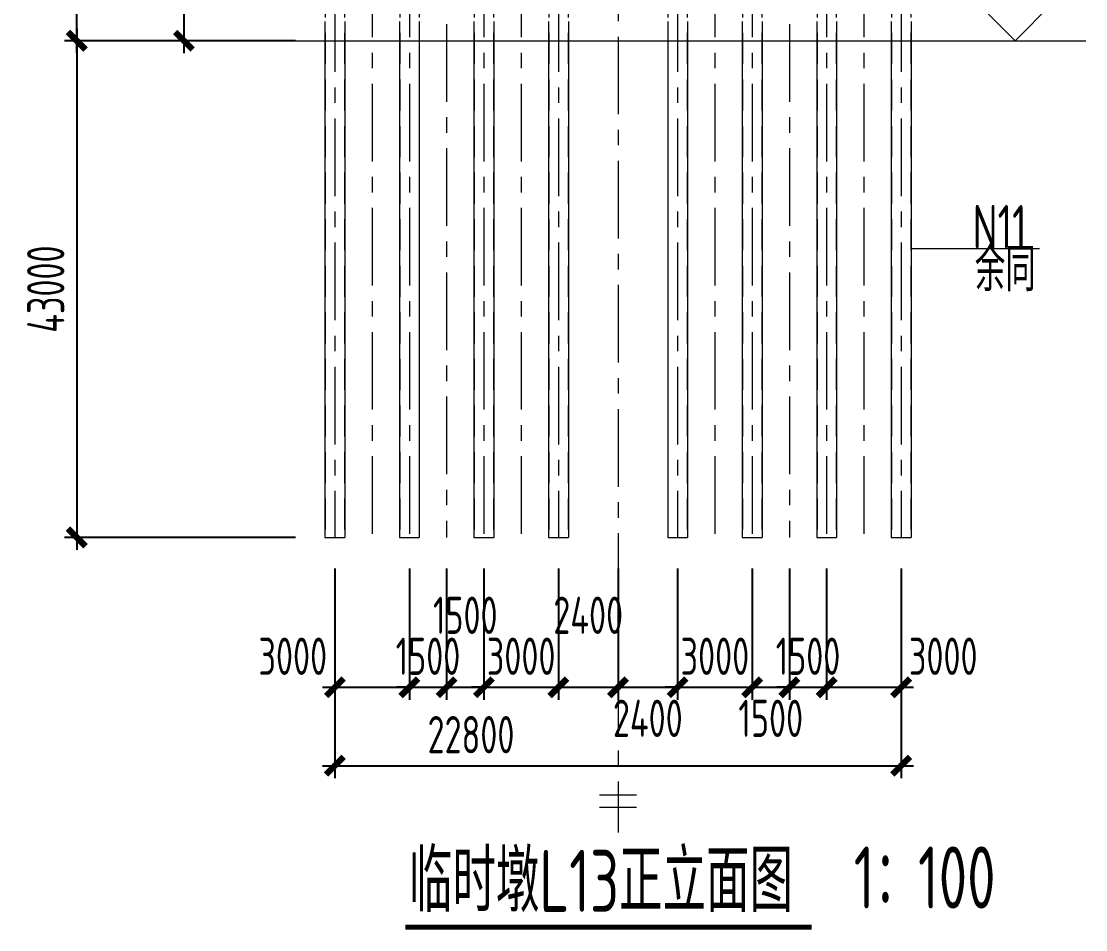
# Model space of a CAD drawing. Extents: x -2876908 to 633791, y -1383861 to 872234.
# Drawn here: x -1194058 to -1151203, y -372617 to -336031 of the extents above; entities that cross this region are included whole.
import ezdxf
from ezdxf.enums import TextEntityAlignment as Align

# ---------------------------------------------------------------- set-up
doc = ezdxf.new("R2010")
doc.units = 0
doc.header["$LTSCALE"] = 5
doc.header["$MEASUREMENT"] = 0
doc.linetypes.add('CENTER', pattern=[2, 1.25, -0.25, 0.25, -0.25])
doc.linetypes.add('DASHED', pattern=[0.75, 0.5, -0.25])
doc.layers.get('0').update_dxf_attribs({"linetype": 'CONTINUOUS', "lineweight": 25})
doc.layers.get('DEFPOINTS').update_dxf_attribs({"color": 35, "linetype": 'CONTINUOUS', "lineweight": 13})
for name, color, linetype, lineweight in [('3中心线', 6, 'CENTER', 18), ('4虚线', 2, 'DASHED', 18), ('5标注', 3, 'CONTINUOUS', 15), ('6文本', 7, 'CONTINUOUS', 15), ('7边界线', 8, 'CONTINUOUS', 15), ('8轮廓线', 4, 'CONTINUOUS', 15), ('DIM', 3, 'CONTINUOUS', 0), ('THIN', 7, 'CONTINUOUS', 0)]:
    doc.layers.add(name, color=color, linetype=linetype, lineweight=lineweight)
doc.layers.add('M_Dim', color=3, linetype='CONTINUOUS')
doc.styles.add('TSSD_Dimension', font='tssdeng.shx', dxfattribs={"width": 0.7, "bigfont": 'hztxt.shx'})
doc.styles.add('TSSD_NORM', font='tssdeng.shx', dxfattribs={"width": 0.7, "bigfont": 'hztxt.shx'})
doc.dimstyles.new('TSSD_100_100', dxfattribs={"dimtxt": 300, "dimasz": 100, "dimexe": 100, "dimexo": 250, "dimgap": 100, "dimtad": 1, "dimdec": 0, "dimzin": 0, "dimdsep": 46, "dimtxsty": 'TSSD_Dimension', "dimblk": 'ARCHTICK', "dimblk1": 'ARCHTICK', "dimblk2": 'ARCHTICK', "dimcen": 0, "dimdle": 100, "dimclrt": 7, "dimadec": 0, "dimazin": 0, "dimtfac": 1, "dimtdec": 0, "dimtix": 1, "dimtmove": 2, "dimatfit": 3, "dimfxl": 1, "dimtolj": 1, "dimtzin": 0, "dimarcsym": 0})

# ---------------------------------------------------------------- blocks, each defined once
blk = doc.blocks.new('_ArchTick')
at = {"color": 0, "linetype": 'ByBlock', "const_width": 0.5}
blk.add_lwpolyline([(-0.707, -0.707), (0.707, 0.707)], dxfattribs=at)
blk = doc.blocks.new('*D2006')
at = {"layer": 'DEFPOINTS', "color": 0, "transparency": 16777216}
for p in [(-1181433, -356817), (-1178433, -356817), (-1178433, -362854)]:
    blk.add_point(p, dxfattribs=at)
at = {"layer": 'DIM', "color": 0, "lineweight": -2, "transparency": 16777216}
for p, q in [((-1181433, -358067), (-1181433, -363354)), ((-1178433, -358067), (-1178433, -363354)), ((-1181933, -362854), (-1177933, -362854))]:
    blk.add_line(p, q, dxfattribs=at)
at = {"layer": 'DIM', "color": 0, "lineweight": -2, "transparency": 16777216, "xscale": 500, "yscale": 500, "zscale": 500, "rotation": 180}
blk.add_blockref('_ArchTick', (-1181433, -362854), dxfattribs=at)
at = {"layer": 'DIM', "color": 0, "lineweight": -2, "transparency": 16777216, "xscale": 500, "yscale": 500, "zscale": 500}
blk.add_blockref('_ArchTick', (-1178433, -362854), dxfattribs=at)
at = {"layer": 'DIM', "color": 7, "transparency": 16777216, "insert": (-1183127, -361604), "char_height": 1500, "attachment_point": 5, "style": 'TSSD_Dimension'}
blk.add_mtext('\\A1;3000', dxfattribs=at)
blk = doc.blocks.new('*D2007')
at = {"layer": 'DEFPOINTS', "color": 0, "transparency": 16777216}
for p in [(-1178433, -356817), (-1176933, -356817), (-1176933, -362854)]:
    blk.add_point(p, dxfattribs=at)
at = {"layer": 'DIM', "color": 0, "lineweight": -2, "transparency": 16777216}
for p, q in [((-1178433, -358067), (-1178433, -363354)), ((-1176933, -358067), (-1176933, -363354)), ((-1178433, -362854), (-1178933, -362854)), ((-1178433, -362854), (-1176933, -362854)), ((-1176933, -362854), (-1176433, -362854))]:
    blk.add_line(p, q, dxfattribs=at)
at = {"layer": 'DIM', "color": 0, "lineweight": -2, "transparency": 16777216, "xscale": 500, "yscale": 500, "zscale": 500}
blk.add_blockref('_ArchTick', (-1178433, -362854), dxfattribs=at)
at = {"layer": 'DIM', "color": 0, "lineweight": -2, "transparency": 16777216, "xscale": 500, "yscale": 500, "zscale": 500, "rotation": 180}
blk.add_blockref('_ArchTick', (-1176933, -362854), dxfattribs=at)
at = {"layer": 'DIM', "color": 7, "transparency": 16777216, "insert": (-1177683, -361604), "char_height": 1500, "attachment_point": 5, "style": 'TSSD_Dimension'}
blk.add_mtext('\\A1;1500', dxfattribs=at)
blk = doc.blocks.new('*D2008')
at = {"layer": 'DEFPOINTS', "color": 0, "transparency": 16777216}
for p in [(-1176933, -356817), (-1175433, -356817), (-1175433, -362854)]:
    blk.add_point(p, dxfattribs=at)
at = {"layer": 'DIM', "color": 0, "lineweight": -2, "transparency": 16777216}
for p, q in [((-1176933, -358067), (-1176933, -363354)), ((-1175433, -358067), (-1175433, -363354)), ((-1177433, -362854), (-1174933, -362854))]:
    blk.add_line(p, q, dxfattribs=at)
at = {"layer": 'DIM', "color": 0, "lineweight": -2, "transparency": 16777216, "xscale": 500, "yscale": 500, "zscale": 500, "rotation": 180}
blk.add_blockref('_ArchTick', (-1176933, -362854), dxfattribs=at)
at = {"layer": 'DIM', "color": 0, "lineweight": -2, "transparency": 16777216, "xscale": 500, "yscale": 500, "zscale": 500}
blk.add_blockref('_ArchTick', (-1175433, -362854), dxfattribs=at)
at = {"layer": 'DIM', "color": 7, "transparency": 16777216, "insert": (-1176183, -359954), "char_height": 1500, "attachment_point": 5, "style": 'TSSD_Dimension'}
blk.add_mtext('\\A1;1500', dxfattribs=at)
blk = doc.blocks.new('*D2009')
at = {"layer": 'DEFPOINTS', "color": 0, "transparency": 16777216}
for p in [(-1175433, -356817), (-1172433, -356817), (-1172433, -362854)]:
    blk.add_point(p, dxfattribs=at)
at = {"layer": 'DIM', "color": 0, "lineweight": -2, "transparency": 16777216}
for p, q in [((-1175433, -358067), (-1175433, -363354)), ((-1172433, -358067), (-1172433, -363354)), ((-1175433, -362854), (-1175933, -362854)), ((-1175433, -362854), (-1172433, -362854)), ((-1172433, -362854), (-1171933, -362854))]:
    blk.add_line(p, q, dxfattribs=at)
at = {"layer": 'DIM', "color": 0, "lineweight": -2, "transparency": 16777216, "xscale": 500, "yscale": 500, "zscale": 500}
blk.add_blockref('_ArchTick', (-1175433, -362854), dxfattribs=at)
at = {"layer": 'DIM', "color": 0, "lineweight": -2, "transparency": 16777216, "xscale": 500, "yscale": 500, "zscale": 500, "rotation": 180}
blk.add_blockref('_ArchTick', (-1172433, -362854), dxfattribs=at)
at = {"layer": 'DIM', "color": 7, "transparency": 16777216, "insert": (-1173933, -361604), "char_height": 1500, "attachment_point": 5, "style": 'TSSD_Dimension'}
blk.add_mtext('\\A1;3000', dxfattribs=at)
blk = doc.blocks.new('*D2010')
at = {"layer": 'DEFPOINTS', "color": 0, "transparency": 16777216}
for p in [(-1172433, -356817), (-1170033, -356817), (-1170033, -362854)]:
    blk.add_point(p, dxfattribs=at)
at = {"layer": 'DIM', "color": 0, "lineweight": -2, "transparency": 16777216}
for p, q in [((-1172433, -358067), (-1172433, -363354)), ((-1170033, -358067), (-1170033, -363354)), ((-1172933, -362854), (-1169533, -362854))]:
    blk.add_line(p, q, dxfattribs=at)
at = {"layer": 'DIM', "color": 0, "lineweight": -2, "transparency": 16777216, "xscale": 500, "yscale": 500, "zscale": 500, "rotation": 180}
blk.add_blockref('_ArchTick', (-1172433, -362854), dxfattribs=at)
at = {"layer": 'DIM', "color": 0, "lineweight": -2, "transparency": 16777216, "xscale": 500, "yscale": 500, "zscale": 500}
blk.add_blockref('_ArchTick', (-1170033, -362854), dxfattribs=at)
at = {"layer": 'DIM', "color": 7, "transparency": 16777216, "insert": (-1171233, -359954), "char_height": 1500, "attachment_point": 5, "style": 'TSSD_Dimension'}
blk.add_mtext('\\A1;2400', dxfattribs=at)
blk = doc.blocks.new('*D2011')
at = {"layer": 'DEFPOINTS', "color": 0, "transparency": 16777216}
for p in [(-1167633, -356817), (-1164633, -356817), (-1164633, -362854)]:
    blk.add_point(p, dxfattribs=at)
at = {"layer": 'DIM', "color": 0, "lineweight": -2, "transparency": 16777216}
for p, q in [((-1167633, -358067), (-1167633, -363354)), ((-1164633, -358067), (-1164633, -363354)), ((-1167633, -362854), (-1168133, -362854)), ((-1167633, -362854), (-1164633, -362854)), ((-1164633, -362854), (-1164133, -362854))]:
    blk.add_line(p, q, dxfattribs=at)
at = {"layer": 'DIM', "color": 0, "lineweight": -2, "transparency": 16777216, "xscale": 500, "yscale": 500, "zscale": 500}
blk.add_blockref('_ArchTick', (-1167633, -362854), dxfattribs=at)
at = {"layer": 'DIM', "color": 0, "lineweight": -2, "transparency": 16777216, "xscale": 500, "yscale": 500, "zscale": 500, "rotation": 180}
blk.add_blockref('_ArchTick', (-1164633, -362854), dxfattribs=at)
at = {"layer": 'DIM', "color": 7, "transparency": 16777216, "insert": (-1166133, -361604), "char_height": 1500, "attachment_point": 5, "style": 'TSSD_Dimension'}
blk.add_mtext('\\A1;3000', dxfattribs=at)
blk = doc.blocks.new('*D2012')
at = {"layer": 'DEFPOINTS', "color": 0, "transparency": 16777216}
for p in [(-1164633, -356817), (-1163133, -356817), (-1163133, -362854)]:
    blk.add_point(p, dxfattribs=at)
at = {"layer": 'DIM', "color": 0, "lineweight": -2, "transparency": 16777216}
for p, q in [((-1164633, -358067), (-1164633, -363354)), ((-1163133, -358067), (-1163133, -363354)), ((-1165133, -362854), (-1162633, -362854))]:
    blk.add_line(p, q, dxfattribs=at)
at = {"layer": 'DIM', "color": 0, "lineweight": -2, "transparency": 16777216, "xscale": 500, "yscale": 500, "zscale": 500, "rotation": 180}
blk.add_blockref('_ArchTick', (-1164633, -362854), dxfattribs=at)
at = {"layer": 'DIM', "color": 0, "lineweight": -2, "transparency": 16777216, "xscale": 500, "yscale": 500, "zscale": 500}
blk.add_blockref('_ArchTick', (-1163133, -362854), dxfattribs=at)
at = {"layer": 'DIM', "color": 7, "transparency": 16777216, "insert": (-1163883, -364104), "char_height": 1500, "attachment_point": 5, "style": 'TSSD_Dimension'}
blk.add_mtext('\\A1;1500', dxfattribs=at)
blk = doc.blocks.new('*D2013')
at = {"layer": 'DEFPOINTS', "color": 0, "transparency": 16777216}
for p in [(-1163133, -356817), (-1161633, -356817), (-1161633, -362854)]:
    blk.add_point(p, dxfattribs=at)
at = {"layer": 'DIM', "color": 0, "lineweight": -2, "transparency": 16777216}
for p, q in [((-1163133, -358067), (-1163133, -363354)), ((-1161633, -358067), (-1161633, -363354)), ((-1163133, -362854), (-1163633, -362854)), ((-1163133, -362854), (-1161633, -362854)), ((-1161633, -362854), (-1161133, -362854))]:
    blk.add_line(p, q, dxfattribs=at)
at = {"layer": 'DIM', "color": 0, "lineweight": -2, "transparency": 16777216, "xscale": 500, "yscale": 500, "zscale": 500}
blk.add_blockref('_ArchTick', (-1163133, -362854), dxfattribs=at)
at = {"layer": 'DIM', "color": 0, "lineweight": -2, "transparency": 16777216, "xscale": 500, "yscale": 500, "zscale": 500, "rotation": 180}
blk.add_blockref('_ArchTick', (-1161633, -362854), dxfattribs=at)
at = {"layer": 'DIM', "color": 7, "transparency": 16777216, "insert": (-1162383, -361604), "char_height": 1500, "attachment_point": 5, "style": 'TSSD_Dimension'}
blk.add_mtext('\\A1;1500', dxfattribs=at)
blk = doc.blocks.new('*D2014')
at = {"layer": 'DEFPOINTS', "color": 0, "transparency": 16777216}
for p in [(-1161633, -356817), (-1158633, -356817), (-1158633, -362854)]:
    blk.add_point(p, dxfattribs=at)
at = {"layer": 'DIM', "color": 0, "lineweight": -2, "transparency": 16777216}
for p, q in [((-1161633, -358067), (-1161633, -363354)), ((-1158633, -358067), (-1158633, -363354)), ((-1162133, -362854), (-1158133, -362854))]:
    blk.add_line(p, q, dxfattribs=at)
at = {"layer": 'DIM', "color": 0, "lineweight": -2, "transparency": 16777216, "xscale": 500, "yscale": 500, "zscale": 500, "rotation": 180}
blk.add_blockref('_ArchTick', (-1161633, -362854), dxfattribs=at)
at = {"layer": 'DIM', "color": 0, "lineweight": -2, "transparency": 16777216, "xscale": 500, "yscale": 500, "zscale": 500}
blk.add_blockref('_ArchTick', (-1158633, -362854), dxfattribs=at)
at = {"layer": 'DIM', "color": 7, "transparency": 16777216, "insert": (-1156939, -361604), "char_height": 1500, "attachment_point": 5, "style": 'TSSD_Dimension'}
blk.add_mtext('\\A1;3000', dxfattribs=at)
blk = doc.blocks.new('*D2015')
at = {"layer": 'DEFPOINTS', "color": 0, "transparency": 16777216}
for p in [(-1181433, -356817), (-1158633, -356817), (-1158633, -366012)]:
    blk.add_point(p, dxfattribs=at)
at = {"layer": 'DIM', "color": 0, "lineweight": -2, "transparency": 16777216}
for p, q in [((-1181433, -358067), (-1181433, -366512)), ((-1158633, -358067), (-1158633, -366512)), ((-1181933, -366012), (-1158133, -366012))]:
    blk.add_line(p, q, dxfattribs=at)
at = {"layer": 'DIM', "color": 0, "lineweight": -2, "transparency": 16777216, "xscale": 500, "yscale": 500, "zscale": 500, "rotation": 180}
blk.add_blockref('_ArchTick', (-1181433, -366012), dxfattribs=at)
at = {"layer": 'DIM', "color": 0, "lineweight": -2, "transparency": 16777216, "xscale": 500, "yscale": 500, "zscale": 500}
blk.add_blockref('_ArchTick', (-1158633, -366012), dxfattribs=at)
at = {"layer": 'DIM', "color": 7, "transparency": 16777216, "insert": (-1175952, -364762), "char_height": 1500, "attachment_point": 5, "style": 'TSSD_Dimension'}
blk.add_mtext('\\A1;22800', dxfattribs=at)
blk = doc.blocks.new('*D2016')
at = {"layer": 'DEFPOINTS', "color": 0, "transparency": 16777216}
for p in [(-1181772, -336817), (-1191824, -356817), (-1181772, -356817)]:
    blk.add_point(p, dxfattribs=at)
at = {"layer": 'DIM', "color": 0, "lineweight": -2, "transparency": 16777216}
for p, q in [((-1191824, -336317), (-1191824, -357317)), ((-1183022, -336817), (-1192324, -336817)), ((-1183022, -356817), (-1192324, -356817))]:
    blk.add_line(p, q, dxfattribs=at)
at = {"layer": 'DIM', "color": 0, "lineweight": -2, "transparency": 16777216, "xscale": 500, "yscale": 500, "zscale": 500}
for p, rotation in [((-1191824, -336817), 90), ((-1191824, -356817), 270)]:
    blk.add_blockref('_ArchTick', p, dxfattribs=dict(at, rotation=rotation))
at = {"layer": 'DIM', "color": 7, "transparency": 16777216, "insert": (-1193074, -346817), "char_height": 1500, "attachment_point": 5, "rotation": 90, "style": 'TSSD_Dimension'}
blk.add_mtext('\\A1;43000', dxfattribs=at)
blk = doc.blocks.new('*D2022')
at = {"layer": 'DEFPOINTS', "color": 0, "transparency": 16777216}
for p in [(-1182183, -326847), (-1187513, -336816), (-1182183, -336816)]:
    blk.add_point(p, dxfattribs=at)
at = {"layer": 'DIM', "color": 0, "lineweight": -2, "transparency": 16777216}
for p, q in [((-1187513, -326347), (-1187513, -337316)), ((-1183433, -326847), (-1188013, -326847)), ((-1183433, -336816), (-1188013, -336816))]:
    blk.add_line(p, q, dxfattribs=at)
at = {"layer": 'DIM', "color": 0, "lineweight": -2, "transparency": 16777216, "xscale": 500, "yscale": 500, "zscale": 500}
for p, rotation in [((-1187513, -326847), 90), ((-1187513, -336816), 270)]:
    blk.add_blockref('_ArchTick', p, dxfattribs=dict(at, rotation=rotation))
at = {"layer": 'DIM', "color": 7, "transparency": 16777216, "insert": (-1188763, -331831), "char_height": 1500, "attachment_point": 5, "rotation": 90, "style": 'TSSD_Dimension'}
blk.add_mtext('\\A1;9970', dxfattribs=at)
blk = doc.blocks.new('*D2024')
at = {"layer": 'DEFPOINTS', "color": 0, "transparency": 16777216}
for p in [(-1191824, -311747), (-1182183, -311747), (-1182183, -336816)]:
    blk.add_point(p, dxfattribs=at)
at = {"layer": 'DIM', "color": 0, "lineweight": -2, "transparency": 16777216}
for p, q in [((-1191824, -337316), (-1191824, -311247)), ((-1183433, -311747), (-1192324, -311747)), ((-1183433, -336816), (-1192324, -336816))]:
    blk.add_line(p, q, dxfattribs=at)
at = {"layer": 'DIM', "color": 0, "lineweight": -2, "transparency": 16777216, "xscale": 500, "yscale": 500, "zscale": 500}
for p, rotation in [((-1191824, -311747), 90), ((-1191824, -336816), 270)]:
    blk.add_blockref('_ArchTick', p, dxfattribs=dict(at, rotation=rotation))
at = {"layer": 'DIM', "color": 7, "transparency": 16777216, "insert": (-1193074, -324281), "char_height": 1500, "attachment_point": 5, "rotation": 90, "style": 'TSSD_Dimension'}
blk.add_mtext('\\A1;25070', dxfattribs=at)
blk = doc.blocks.new('*D2029')
at = {"layer": 'DEFPOINTS', "color": 0, "transparency": 16777216}
for p in [(-1170033, -356817), (-1167633, -356817), (-1167633, -362854)]:
    blk.add_point(p, dxfattribs=at)
at = {"layer": 'DIM', "color": 0, "lineweight": -2, "transparency": 16777216}
for p, q in [((-1170033, -358067), (-1170033, -363354)), ((-1167633, -358067), (-1167633, -363354)), ((-1170533, -362854), (-1167133, -362854))]:
    blk.add_line(p, q, dxfattribs=at)
at = {"layer": 'DIM', "color": 0, "lineweight": -2, "transparency": 16777216, "xscale": 500, "yscale": 500, "zscale": 500, "rotation": 180}
blk.add_blockref('_ArchTick', (-1170033, -362854), dxfattribs=at)
at = {"layer": 'DIM', "color": 0, "lineweight": -2, "transparency": 16777216, "xscale": 500, "yscale": 500, "zscale": 500}
blk.add_blockref('_ArchTick', (-1167633, -362854), dxfattribs=at)
at = {"layer": 'DIM', "color": 7, "transparency": 16777216, "insert": (-1168833, -364104), "char_height": 1500, "attachment_point": 5, "style": 'TSSD_Dimension'}
blk.add_mtext('\\A1;2400', dxfattribs=at)

msp = doc.modelspace()

# ---------------------------------------------------------------- linework, layer by layer
at = {"layer": '3中心线', "ltscale": 500}
for p, q in [((-1170033.179, -291651.397), (-1170033.179, -368699.981)), ((-1176933.176, -311146.636), (-1176933.176, -356817.124)), ((-1163133.182, -311146.636), (-1163133.182, -356817.124)), ((-1179933.176, -313546.636), (-1179933.176, -356817.124)), ((-1178433.176, -313546.636), (-1178433.176, -356817.124)), ((-1175433.176, -313546.636), (-1175433.176, -356817.124)), ((-1173933.176, -313546.636), (-1173933.176, -356817.124)), ((-1166133.182, -313546.636), (-1166133.182, -356817.124)), ((-1164633.182, -313546.636), (-1164633.182, -356817.124)), ((-1161633.182, -313546.636), (-1161633.182, -356817.124)), ((-1160133.182, -313546.636), (-1160133.182, -356817.124)), ((-1181433.176, -314946.636), (-1181433.176, -356817.124)), ((-1172433.176, -314946.636), (-1172433.176, -356817.124)), ((-1167633.182, -314946.636), (-1167633.182, -356817.124)), ((-1158633.182, -314946.636), (-1158633.182, -356817.124))]:
    msp.add_line(p, q, dxfattribs=at)
at = {"layer": '4虚线', "ltscale": 500}
for p, q in [((-1181821.176, -315876.636), (-1181821.176, -356817.124)), ((-1181045.176, -315876.636), (-1181045.176, -356817.124)), ((-1178821.176, -315876.636), (-1178821.176, -356817.124)), ((-1178045.176, -315876.636), (-1178045.176, -356817.124)), ((-1175821.176, -315876.636), (-1175821.176, -356817.124)), ((-1175045.176, -315876.636), (-1175045.176, -356817.124)), ((-1172821.176, -315876.636), (-1172821.176, -356817.124)), ((-1172045.176, -315876.636), (-1172045.176, -356817.124)), ((-1168021.182, -315876.636), (-1168021.182, -356817.124)), ((-1167245.182, -315876.636), (-1167245.182, -356817.124)), ((-1165021.182, -315876.636), (-1165021.182, -356817.124)), ((-1164245.182, -315876.636), (-1164245.182, -356817.124)), ((-1162021.182, -315876.636), (-1162021.182, -356817.124)), ((-1161245.182, -315876.636), (-1161245.182, -356817.124)), ((-1159021.182, -315876.636), (-1159021.182, -356817.124)), ((-1158245.182, -315876.636), (-1158245.182, -356817.124))]:
    msp.add_line(p, q, dxfattribs=at)
at = {"layer": '5标注'}
msp.add_line((-1158245.182, -345180.128), (-1153067.797, -345180.128), dxfattribs=at)
at = {"layer": '7边界线'}
msp.add_line((-1183188.541, -336816.318), (-1151202.967, -336816.318), dxfattribs=at)
at = {"layer": '8轮廓线'}
for p, q in [((-1181833.176, -336046.318), (-1181833.176, -356817.124)), ((-1181033.176, -336046.318), (-1181033.176, -356817.124)), ((-1178833.176, -336046.318), (-1178833.176, -356817.124)), ((-1178033.176, -336046.318), (-1178033.176, -356817.124)), ((-1175833.176, -336046.318), (-1175833.176, -356817.124)), ((-1175033.176, -336046.318), (-1175033.176, -356817.124)), ((-1172833.176, -336046.318), (-1172833.176, -356817.124)), ((-1172033.176, -336046.318), (-1172033.176, -356817.124)), ((-1168033.182, -336046.318), (-1168033.182, -356817.124)), ((-1167233.182, -336046.318), (-1167233.182, -356817.124)), ((-1165033.182, -336046.318), (-1165033.182, -356817.124)), ((-1164233.182, -336046.318), (-1164233.182, -356817.124)), ((-1162033.182, -336046.318), (-1162033.182, -356817.124)), ((-1161233.182, -336046.318), (-1161233.182, -356817.124)), ((-1159033.182, -336046.318), (-1159033.182, -356817.124)), ((-1158233.182, -336046.318), (-1158233.182, -356817.124)), ((-1181833.176, -356817.124), (-1181033.176, -356817.124)), ((-1178833.176, -356817.124), (-1178033.176, -356817.124)), ((-1175833.176, -356817.124), (-1175033.176, -356817.124)), ((-1172833.176, -356817.124), (-1172033.176, -356817.124)), ((-1168033.182, -356817.124), (-1167233.182, -356817.124)), ((-1165033.182, -356817.124), (-1164233.182, -356817.124)), ((-1162033.182, -356817.124), (-1161233.182, -356817.124)), ((-1159033.182, -356817.124), (-1158233.182, -356817.124))]:
    msp.add_line(p, q, dxfattribs=at)
at = {"layer": 'M_Dim'}
msp.add_lwpolyline([(-1178599.701, -372516.759, 200, 200, 0), (-1162242.757, -372516.759, 200, 200, 0)], format="xyseb", dxfattribs=at)
at = {"layer": 'THIN'}
for p, q in [((-1154046.905, -336816.318), (-1155546.905, -335316.318)), ((-1154046.905, -336816.318), (-1152546.905, -335316.318)), ((-1156528.304, -336816.318), (-1152546.905, -336816.318)), ((-1169283.179, -367199.981), (-1170783.179, -367199.981)), ((-1169283.179, -367699.981), (-1170783.179, -367699.981))]:
    msp.add_line(p, q, dxfattribs=at)

# ---------------------------------------------------------------- texts
at = {"layer": '5标注', "color": 7, "char_height": 1750, "attachment_point": 7, "style": 'TSSD_NORM'}
for s, insert in [('N11', (-1155754.66, -345180.128)), ('余同', (-1155666.511, -346903.175))]:
    msp.add_mtext(s, dxfattribs=dict(at, insert=insert))
at = {"layer": '6文本', "style": 'TSSD_NORM', "width": 0.7}
for s, p in [('临时墩L13正立面图 ', (-1170187.146, -370513.553)), ('1：100', (-1157686.886, -370513.553))]:
    msp.add_text(s, height=2500, dxfattribs=at).set_placement(p, align=Align.MIDDLE)

# ---------------------------------------------------------------- dimensions: what is measured, and where the dimension line sits
at = {"layer": 'DIM'}
for base, p1, p2, picture, middle in [((-1191823.599, -311746.636), (-1182183.176, -336816.318), (-1182183.176, -311746.636), '*D2024', (-1193073.599, -324281.477)), ((-1187512.668, -336816.318), (-1182183.176, -326846.636), (-1182183.176, -336816.318), '*D2022', (-1188762.668, -331831.477))]:
    dim = msp.add_linear_dim(base=base, p1=p1, p2=p2, angle=90, dimstyle='TSSD_100_100', override={"dimtxt": 1500, "dimasz": 500, "dimexe": 500, "dimexo": 1250, "dimgap": 500, "dimdle": 500}, dxfattribs=at)
    dim.commit()
    dim.dimension.update_dxf_attribs({"geometry": picture, "text_midpoint": middle})
dim = msp.add_linear_dim(base=(-1191823.599, -356817.124), p1=(-1181771.811, -336817.124), p2=(-1181771.811, -356817.124), angle=90, text='43000', dimstyle='TSSD_100_100', override={"dimtxt": 1500, "dimasz": 500, "dimexe": 500, "dimexo": 1250, "dimgap": 500, "dimdle": 500}, dxfattribs=at)
dim.commit()
dim.dimension.update_dxf_attribs({"geometry": '*D2016', "text_midpoint": (-1193073.599, -346817.124)})
for base, p1, p2, picture, middle in [((-1178433.176, -362853.73), (-1181433.176, -356817.124), (-1178433.176, -356817.124), '*D2006', (-1183127.407, -361603.73)), ((-1158633.182, -366011.77), (-1181433.176, -356817.124), (-1158633.182, -356817.124), '*D2015', (-1175952.41, -364761.77)), ((-1175433.176, -362853.73), (-1176933.176, -356817.124), (-1175433.176, -356817.124), '*D2008', (-1176183.176, -359953.73)), ((-1170033.179, -362853.73), (-1172433.176, -356817.124), (-1170033.179, -356817.124), '*D2010', (-1171233.177, -359953.73)), ((-1167633.182, -362853.73), (-1170033.179, -356817.124), (-1167633.182, -356817.124), '*D2029', (-1168833.18, -364103.73)), ((-1163133.182, -362853.73), (-1164633.182, -356817.124), (-1163133.182, -356817.124), '*D2012', (-1163883.182, -364103.73)), ((-1158633.182, -362853.73), (-1161633.182, -356817.124), (-1158633.182, -356817.124), '*D2014', (-1156938.951, -361603.73))]:
    dim = msp.add_linear_dim(base=base, p1=p1, p2=p2, dimstyle='TSSD_100_100', override={"dimtxt": 1500, "dimasz": 500, "dimexe": 500, "dimexo": 1250, "dimgap": 500, "dimdle": 500}, dxfattribs=at)
    dim.commit()
    dim.dimension.update_dxf_attribs({"geometry": picture, "text_midpoint": middle, "dimtype": 160})
for base, p1, p2, picture, middle in [((-1176933.176, -362853.73), (-1178433.176, -356817.124), (-1176933.176, -356817.124), '*D2007', (-1177683.176, -361603.73)), ((-1172433.176, -362853.73), (-1175433.176, -356817.124), (-1172433.176, -356817.124), '*D2009', (-1173933.176, -361603.73)), ((-1164633.182, -362853.73), (-1167633.182, -356817.124), (-1164633.182, -356817.124), '*D2011', (-1166133.182, -361603.73)), ((-1161633.182, -362853.73), (-1163133.182, -356817.124), (-1161633.182, -356817.124), '*D2013', (-1162383.182, -361603.73))]:
    dim = msp.add_linear_dim(base=base, p1=p1, p2=p2, dimstyle='TSSD_100_100', override={"dimtxt": 1500, "dimasz": 500, "dimexe": 500, "dimexo": 1250, "dimgap": 500, "dimdle": 500}, dxfattribs=at)
    dim.commit()
    dim.dimension.update_dxf_attribs({"geometry": picture, "text_midpoint": middle})

doc.saveas('drawing.dxf')
